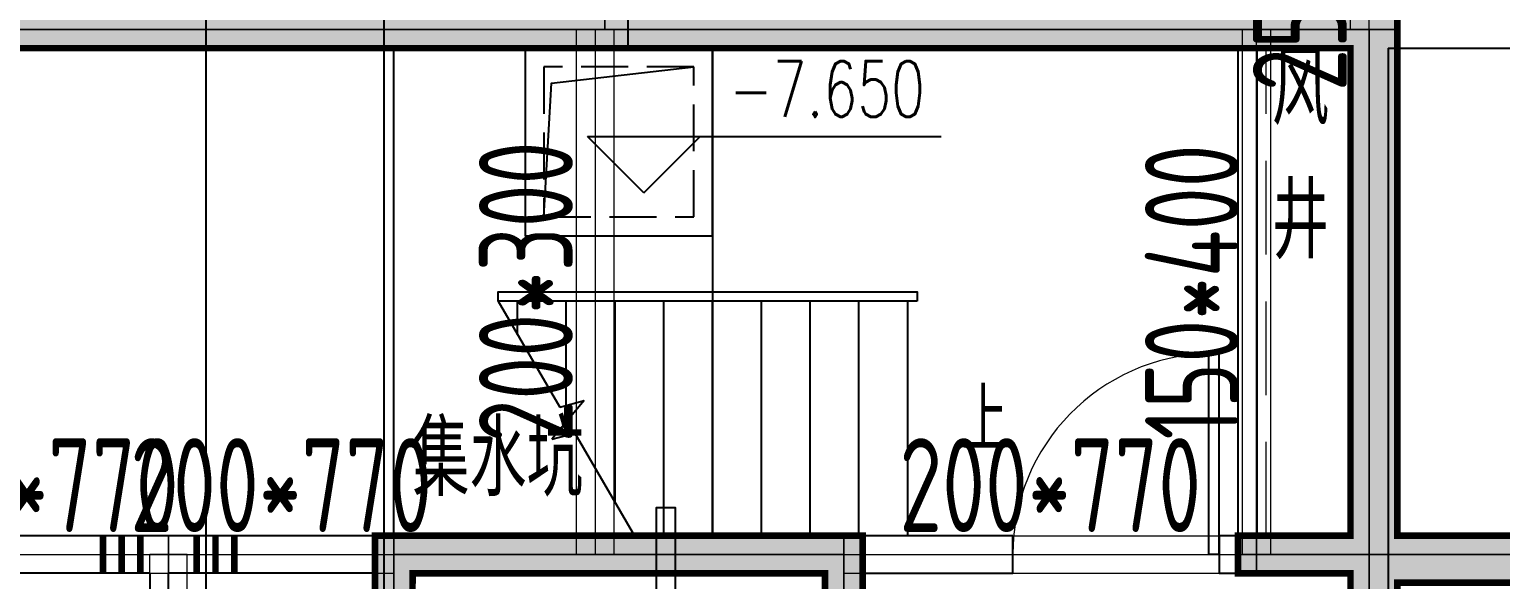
# Model space of a CAD drawing. Extents: x 369444 to 684549, y -549309 to 575337.
# Drawn here: x 496983 to 504824, y 396773 to 399707 of the extents above; entities that cross this region are included whole.
import ezdxf

# ---------------------------------------------------------------- set-up
doc = ezdxf.new("R2010")
doc.units = 0
doc.header["$LTSCALE"] = 1000
doc.header["$MEASUREMENT"] = 0
doc.linetypes.add('DASH', pattern=[0.35, 0.25, -0.1])
doc.linetypes.add('DASHED', pattern=[0.75, 0.5, -0.25])
for name, color, linetype, lineweight, true_color in [('-1-0-1', 7, 'Continuous', 0, 0xc0c0c0), ('-1-1-2', 7, 'Continuous', 0, 0xc0c0c0), ('-2-0-1', 1, 'Continuous', 0, 0xff0000), ('-2-1-2', 9, 'Continuous', 0, 0x808080), ('1-6-1', 7, 'Continuous', 0, 0x55ff55), ('1-6-2', 7, 'Continuous', 0, 0x55ff55), ('12-6-1', 4, 'Continuous', 0, 0x00ffff), ('12-6-2', 4, 'Continuous', 0, 0x00ffff), ('12-6-5', 4, 'Continuous', 0, 0x00ffff)]:
    doc.layers.add(name, color=color, linetype=linetype, lineweight=lineweight, true_color=true_color)
for name, color, linetype in [('BEAM_CON', 4, 'Continuous'), ('BEAM_SE', 144, 'DASHED'), ('DIM_ELEV', 3, 'Continuous'), ('DIM_SYMB', 3, 'Continuous'), ('DOTE', 1, 'Continuous'), ('PUB_HATCH', 8, 'Continuous'), ('STAIR', 2, 'Continuous'), ('WALL', 9, 'Continuous'), ('WINDOW', 4, 'Continuous'), ('作业图', 7, 'Continuous'), ('房间名称', 72, 'Continuous'), ('排水', 61, 'Continuous'), ('砼墙', 151, 'Continuous')]:
    doc.layers.add(name, color=color, linetype=linetype)
doc.layers.add('S_ConcWall', color=3, linetype='Continuous', lineweight=35)
doc.layers.add('次梁箍筋', color=1, linetype='Continuous', lineweight=40)
doc.styles.add('_TCH_DIM', font='SIMPLEX', dxfattribs={"bigfont": 'GBCBIG'})
doc.styles.add('HNSJY', font='hnsjy-07.shx', dxfattribs={"width": 0.8, "bigfont": 'hnsjy-hz.shx'})
doc.styles.add('yjkcad', font='yjkeng.shx', dxfattribs={"width": 0.7, "height": 250, "bigfont": 'yjkchn.shx'})

# ---------------------------------------------------------------- blocks, each defined once
blk = doc.blocks.new('nihao23fdf')
at = {"layer": '砼墙'}
h = blk.add_hatch(color=0, dxfattribs=at)
h.dxf.hatch_style = 1
h.paths.add_polyline_path([(-17550, -6200), (-17550, -5950), (-17950, -5950), (-17950, -2850), (-17550.2, -2850), (-17550.2, -2600), (-18250, -2600), (-18250, -6000), (-18250, -6200), (-18050, -6200)])
h.paths.add_polyline_path([(-17950, -8300), (-18250, -8300), (-18250, -13650), (-17399.7, -13650), (-17399.7, -13400), (-17950, -13400)])
h.paths.add_polyline_path([(-14074.8, -9250), (-13824.8, -9250), (-13825, -7250), (-14075, -7250)])
h.paths.add_polyline_path([(-13799.8, -10450), (-14099.8, -10450), (-14099.5, -13400), (-14699.8, -13400), (-14699.8, -13650), (-14049.5, -13650), (-13249.5, -13650), (-13249.5, -13400), (-13799.5, -13400)])
h.paths.add_polyline_path([(-15250.5, -2600), (-15750.2, -2600), (-15750.2, -2850), (-15300.5, -2850), (-15300, -4400), (-15050, -4400), (-15050.5, -2850), (-14900.5, -2850), (-14900.5, -2600)])
h.paths.add_polyline_path([(-13449.7, -2850), (-13450, -5950), (-14050, -5950), (-14050, -6200), (-13200, -6200), (-13200, -2850), (-12801, -2850), (-12801, -2600), (-13250, -2600), (-14000.5, -2600), (-14000.2, -2850)])
h.paths.add_polyline_path([(-10400.5, -2600), (-11001, -2600), (-11001, -2850), (-10425.2, -2850), (-10425, -4650), (-10175, -4650), (-10175.2, -2850), (-9800.5, -2850), (-9800.5, -2600)])
h.paths.add_polyline_path([(-8300, -2600), (-8300, 0), (0, 0), (0, -2600), (-600, -2600), (-600, -2800), (0, -2800), (0, -2850), (0, -4700), (250, -4700), (250, -2850), (900.5, -2850), (900.5, -2600), (250, -2600), (250, 250), (-8550, 250), (-8550, -2600), (-8600.5, -2600), (-8600.5, -2800), (-8600.5, -2850), (-7950, -2850), (-7950, -4500), (-7700, -4500), (-7700, -2600)])
h.paths.add_polyline_path([(2724.9, -2850), (3299.9, -2850), (3299.9, -2600), (2700.5, -2600), (2100.5, -2600), (2100.5, -2850), (2474.9, -2850), (2474.8, -4650), (2724.8, -4650)])
h.paths.add_polyline_path([(5499.9, -2850), (5499.9, -6200), (6349.9, -6200), (6349.9, -5950), (5749.9, -5950), (5749.6, -2850), (6300.2, -2850), (6300.5, -2600), (5549.9, -2600), (5099.9, -2600), (5099.9, -2850)])
h.paths.add_polyline_path([(7550.5, -2600), (7200.5, -2600), (7200.5, -2850), (7350.5, -2850), (7349.9, -4400), (7599.9, -4400), (7600.5, -2850), (8050.2, -2850), (8050.2, -2600)])
h.paths.add_polyline_path([(10249.9, -2850), (10249.9, -5950), (9849.9, -5950), (9849.9, -6200), (10349.9, -6200), (10549.9, -6200), (10549.9, -6000), (10549.9, -2600), (9850.2, -2600), (9850.2, -2850)])
h.paths.add_polyline_path([(10549.9, -8300), (10249.9, -8300), (10249.9, -13400), (9699.7, -13400), (9699.7, -13650), (10549.9, -13650)])
h.paths.add_polyline_path([(6099.5, -13400), (5549.5, -13400), (5549.5, -13650), (6349.5, -13650), (6999.7, -13650), (6999.7, -13400), (6399.5, -13400), (6399.7, -10450), (6099.7, -10450)])
h.paths.add_polyline_path([(6125.2, -9250), (6375.2, -9250), (6375, -7250), (6125, -7250)])
h.paths.add_polyline_path([(-450, -14650), (-450, -13650), (150, -13650), (150, -13400), (-450, -13400), (-450, -10210), (-700, -10210), (-700, -14250), (-950, -14250), (-950, -14650)])
h.paths.add_polyline_path([(250, -9210), (250, -6200), (800, -6200), (800, -5950), (0, -5950), (0, -6000), (0, -6200), (0, -8900), (-450, -8900), (-900, -8900), (-900, -9210), (-700, -9210), (-700, -9310), (-450, -9310), (-450, -9210)])
h.paths.add_polyline_path([(-7250, -9210), (-7250, -9310), (-7000, -9310), (-7000, -9210), (-6800, -9210), (-6800, -8900), (-7250, -8900), (-7700, -8900), (-7700, -6200), (-7700, -6000), (-7700, -5950), (-8500, -5950), (-8500, -6200), (-7950, -6200), (-7950, -9210)])
h.paths.add_polyline_path([(-7250, -13400), (-7850, -13400), (-7850, -13650), (-7250, -13650), (-7250, -14650), (-6750, -14650), (-6750, -14250), (-7000, -14250), (-7000, -10209.4), (-7250, -10209.4)])
h = blk.add_hatch(color=0, dxfattribs=at)
h.dxf.hatch_style = 1
h.paths.add_polyline_path([(-2800.5, -2800), (-2800.4, -3350), (-2600.4, -3350), (-2600.5, -2600), (-5199.4, -2600), (-5199.7, -5000), (-5900, -5000), (-5899.9, -5750), (-5700, -5750), (-5700, -5200), (-3500.5, -5199.9), (-3500, -7400), (-5700, -7400), (-5700, -6850), (-5899.9, -6850), (-5900, -7600), (-3300, -7600), (-3300.5, -5200.1), (-2600, -5200), (-2600.1, -4449.8), (-2800.1, -4449.9), (-2800, -5000.1), (-4999.7, -5000.1), (-4999.5, -2800)])
at = {"layer": '砼墙', "color": 0, "lineweight": 35, "ltscale": 1}
for points in [[(0, -2850), (0, -2800), (0, -4700), (250, -4700), (250, -2850), (900.5, -2850), (900.5, -2600), (250, -2600), (250, 250)], [(-8550, 250), (-8550, -2600), (-8600.5, -2600), (-8600.5, -2800), (-8600.5, -2850), (-7950, -2850), (-7950, -4500), (-7700, -4500), (-7700, -2600), (-8300, -2600), (-8300, 0), (0, 0), (0, -2600), (-600, -2600), (-600, -2800), (0, -2800)], [(-5199.7, -5000), (-5199.4, -2600), (-2600.5, -2600), (-2600.4, -3350)], [(-2800.4, -3350), (-2800.5, -2800), (-4999.5, -2800), (-4999.7, -5000.1)]]:
    blk.add_lwpolyline(points, dxfattribs=at)
blk = doc.blocks.new('$DorLib2D$00000001')
for p, q in [((0.45, 0.975), (0.5, 0.975)), ((0.45, 0), (0.45, 0.975)), ((0.5, 0), (0.5, 0.975)), ((0.5, 0), (0.45, 0))]:
    blk.add_line(p, q)
at = {"lineweight": 13}
blk.add_arc((0.475, 0), 0.975, 91.46928, 180, dxfattribs=at)
blk = doc.blocks.new('A$C344F088D')
at = {"layer": 'BEAM_CON', "color": 0, "lineweight": 18, "ltscale": 1}
for p, q in [((874.5, 200), (874.5, 2800)), ((1074.5, 200), (1074.5, 2800)), ((4399.5, 200), (4399.5, 2800)), ((-2700.5, 200), (-200, 200)), ((2399, 200), (4399.5, 200)), ((-2700.5, 0), (-200, 0)), ((2399, 0), (4399.5, 0))]:
    blk.add_line(p, q, dxfattribs=at)
at = {"layer": 'BEAM_SE', "color": 0, "lineweight": 18, "ltscale": 1}
for p, q in [((4549.5, 200), (4549.5, 2800)), ((-1400.5, -1175), (-1400.5, 0)), ((-1200.5, -1100), (-1200.5, 0))]:
    blk.add_line(p, q, dxfattribs=at)
at = {"layer": 'S_ConcWall', "color": 0, "lineweight": 35, "ltscale": 1, "const_width": 35}
for points in [[(4999.5, 0), (4999.5, -1700), (5249.5, -1700), (5249.5, -50), (5900, -50), (5900, 200), (5249.5, 200), (5249.5, 3050), (5249.5, 3050), (5249.5, 3050), (5249.5, 3050), (-3550.5, 3050), (-3550.5, 200), (-3601, 200), (-3601, 0), (-3601, -50), (-2950.5, -50), (-2950.5, -1700), (-2700.5, -1700), (-2700.5, 200), (-3300.5, 200), (-3300.5, 2800)], [(-3300.5, 2800), (4999.5, 2800), (4999.5, 200), (4399.5, 200), (4399.5, 0), (4999.5, 0), (4999.5, -50)], [(-200.2, -2200), (-199.9, 200), (2399, 200), (2399.1, -550)], [(2199.1, -550), (2199, 0), (0, 0), (-0.2, -2200.1)]]:
    blk.add_lwpolyline(points, dxfattribs=at)
at = {"layer": '次梁箍筋', "color": 0, "linetype": 'Continuous', "const_width": 35}
for points in [[(-1650.5, 200), (-1650.5, 0)], [(-1550.5, 200), (-1550.5, 0)], [(-1450.5, 200), (-1450.5, 0)], [(-1150.5, 200), (-1150.5, 0)], [(-1050.5, 200), (-1050.5, 0)], [(-950.5, 200), (-950.5, 0)]]:
    blk.add_lwpolyline(points, dxfattribs=at)

msp = doc.modelspace()

# ---------------------------------------------------------------- hatches: boundary and pattern name
at = {"layer": 'PUB_HATCH'}
for points in [[(499924.6, 399857), (500174.6, 399607), (500174.6, 400606.9), (499924.6, 400856.9)], [(492124.6, 399857), (492374.6, 399607), (500174.6, 399607), (499924.6, 399857)]]:
    msp.add_hatch(color=256, dxfattribs=at).paths.add_polyline_path(points)

# ---------------------------------------------------------------- linework, layer by layer
at = {"layer": '-1-0-1', "color": 0}
for p in [(499999.3, 399706.9, -3600), (500049.4, 399706.9, -3600), (503324.3, 399706.9, -3600), (503524.3, 399706.9, -3600), (504124.3, 399706.9, -3600), (504124.3, 398406.9, -3600), (497724.3, 396906.9, -3600), (498924.8, 396906.9, -3600), (499999.3, 396906.9, -3600), (501323.8, 396906.9, -3600), (503524.3, 396906.9, -3600), (504124.3, 396906.9, -3600)]:
    msp.add_point(p, dxfattribs=at)
at = {"layer": '-1-1-2', "color": 0}
for p, q in [((499999.3, 399706.9, -3600), (499999.3, 399706.9)), ((500049.4, 399706.9, -3600), (500049.4, 399706.9)), ((503324.3, 399706.9, -3600), (503324.3, 399706.9)), ((503524.3, 399706.9, -3600), (503524.3, 399706.9)), ((504124.3, 399706.9, -3600), (504124.3, 399706.9)), ((504124.3, 398406.9, -3600), (504124.3, 398406.9)), ((497724.3, 396906.9, -3600), (497724.3, 396906.9)), ((498924.8, 396906.9, -3600), (498924.8, 396906.9)), ((499999.3, 396906.9, -3600), (499999.3, 396906.9)), ((501323.8, 396906.9, -3600), (501323.8, 396906.9)), ((503524.3, 396906.9, -3600), (503524.3, 396906.9)), ((504124.3, 396906.9, -3600), (504124.3, 396906.9))]:
    msp.add_line(p, q, dxfattribs=at)
at = {"layer": '-2-0-1', "color": 0}
for p, q in [((500049.4, 399706.9, -3600), (500049.4, 400682, -3600)), ((504124.3, 399706.9, -3600), (504124.3, 400682, -3600)), ((496424.3, 399706.9, -3600), (499999.3, 399706.9, -3600)), ((499999.3, 396906.9, -3600), (499999.3, 399706.9, -3600)), ((499999.3, 399706.9, -3600), (500049.4, 399706.9, -3600)), ((500049.4, 399706.9, -3600), (503324.3, 399706.9, -3600)), ((503324.3, 399706.9, -3600), (503524.3, 399706.9, -3600)), ((503524.3, 396906.9, -3600), (503524.3, 399706.9, -3600)), ((503524.3, 399706.9, -3600), (504124.3, 399706.9, -3600)), ((504124.3, 398406.9, -3600), (504124.3, 399706.9, -3600)), ((504124.3, 396906.9, -3600), (504124.3, 398406.9, -3600)), ((496224.3, 396906.9, -3600), (497724.3, 396906.9, -3600)), ((497724.3, 394506.9, -3600), (497724.3, 396906.9, -3600)), ((497724.3, 396906.9, -3600), (498924.8, 396906.9, -3600)), ((498924.3, 395556.9, -3600), (498924.8, 396906.9, -3600)), ((498924.8, 396906.9, -3600), (499999.3, 396906.9, -3600)), ((499999.3, 396906.9, -3600), (501323.8, 396906.9, -3600)), ((501324, 396256.9, -3600), (501323.8, 396906.9, -3600)), ((501323.8, 396906.9, -3600), (503524.3, 396906.9, -3600)), ((503524.3, 396906.9, -3600), (504124.3, 396906.9, -3600)), ((504124.3, 394006.9, -3600), (504124.3, 396906.9, -3600)), ((504124.3, 396906.9, -3600), (506624.8, 396906.9, -3600))]:
    msp.add_line(p, q, dxfattribs=at)
at = {"layer": '-2-1-2', "color": 0}
for p, q in [((500049.4, 399706.9), (500049.4, 400682)), ((504124.3, 399706.9), (504124.3, 400682)), ((496424.3, 399706.9), (499999.3, 399706.9)), ((499999.3, 396906.9), (499999.3, 399706.9)), ((499999.3, 399706.9), (500049.4, 399706.9)), ((500049.4, 399706.9), (503324.3, 399706.9)), ((503324.3, 399706.9), (503524.3, 399706.9)), ((503524.3, 396906.9), (503524.3, 399706.9)), ((503524.3, 399706.9), (504124.3, 399706.9)), ((504124.3, 398406.9), (504124.3, 399706.9)), ((504124.3, 396906.9), (504124.3, 398406.9)), ((496224.3, 396906.9), (497724.3, 396906.9)), ((497724.3, 394506.9), (497724.3, 396906.9)), ((497724.3, 396906.9), (498924.8, 396906.9)), ((498924.3, 395556.9), (498924.8, 396906.9)), ((498924.8, 396906.9), (499999.3, 396906.9)), ((499999.3, 396906.9), (501323.8, 396906.9)), ((501324, 396256.9), (501323.8, 396906.9)), ((501323.8, 396906.9), (503524.3, 396906.9)), ((503524.3, 396906.9), (504124.3, 396906.9)), ((504124.3, 394006.9), (504124.3, 396906.9)), ((504124.3, 396906.9), (506624.8, 396906.9))]:
    msp.add_line(p, q, dxfattribs=at)
at = {"layer": '1-6-1', "color": 0}
for p, q in [((504274.3, 399856.9), (504274.3, 398406.9)), ((504274.3, 398406.9, -3600), (504274.3, 399856.9, -3600)), ((499999.3, 399606.9), (496424.3, 399606.9)), ((496424.3, 399606.9, -3600), (499999.3, 399606.9, -3600)), ((499999.3, 399606.9, -3600), (499999.3, 399606.9)), ((499999.3, 399606.9), (499999.3, 399606.9, -3600)), ((500049.4, 399606.9), (499999.3, 399606.9)), ((499999.3, 399606.9, -3600), (500049.4, 399606.9, -3600)), ((500049.4, 399606.9), (500049.4, 399606.9, -3600)), ((503324.3, 399606.9), (500049.4, 399606.9)), ((500049.4, 399606.9, -3600), (503324.3, 399606.9, -3600)), ((500049.4, 399606.9, -3600), (500049.4, 399606.9)), ((503324.3, 399606.9, -3600), (503324.3, 399606.9)), ((503324.3, 399606.9), (503324.3, 399606.9, -3600)), ((503524.3, 399606.9), (503324.3, 399606.9)), ((503324.3, 399606.9, -3600), (503524.3, 399606.9, -3600)), ((503524.3, 399606.9, -3600), (503524.3, 399606.9)), ((503524.3, 399606.9), (503524.3, 399606.9, -3600)), ((504024.3, 399606.9), (503524.3, 399606.9)), ((503524.3, 399606.9, -3600), (504024.3, 399606.9, -3600)), ((504024.3, 399606.9, -3600), (504024.3, 398406.9, -3600)), ((504024.3, 399606.9), (504024.3, 399606.9, -3600)), ((504024.3, 398406.9), (504024.3, 399606.9)), ((504024.3, 399606.9, -3600), (504024.3, 399606.9)), ((504024.3, 398406.9, -3600), (504024.3, 398406.9)), ((504024.3, 398406.9, -3600), (504024.3, 397006.9, -3600)), ((504024.3, 398406.9), (504024.3, 398406.9, -3600)), ((504024.3, 397006.9), (504024.3, 398406.9)), ((504274.3, 398406.9), (504274.3, 398406.9, -3600)), ((504274.3, 398406.9), (504274.3, 397006.9)), ((504274.3, 398406.9, -3600), (504274.3, 398406.9)), ((504274.3, 397006.9, -3600), (504274.3, 398406.9, -3600)), ((498824.9, 397006.9, -3600), (498824.3, 395556.9, -3600)), ((498824.3, 395556.9), (498824.9, 397006.9)), ((498824.9, 397006.9), (498824.9, 397006.9, -3600)), ((498824.9, 397006.9, -3600), (498824.9, 397006.9)), ((499999.3, 397006.9, -3600), (498824.9, 397006.9, -3600)), ((498824.9, 397006.9), (499999.3, 397006.9)), ((499999.3, 397006.9, -3600), (499999.3, 397006.9)), ((501423.8, 397006.9, -3600), (499999.3, 397006.9, -3600)), ((499999.3, 397006.9), (501423.8, 397006.9)), ((499999.3, 397006.9), (499999.3, 397006.9, -3600)), ((501423.8, 397006.9), (501424, 396256.9)), ((501423.8, 397006.9, -3600), (501423.8, 397006.9)), ((501424, 396256.9, -3600), (501423.8, 397006.9, -3600)), ((501423.8, 397006.9), (501423.8, 397006.9, -3600)), ((503524.3, 397006.9, -3600), (503524.3, 397006.9)), ((504024.3, 397006.9, -3600), (503524.3, 397006.9, -3600)), ((503524.3, 397006.9), (504024.3, 397006.9)), ((503524.3, 397006.9, -3600), (503524.3, 396806.9, -3600)), ((503524.3, 397006.9), (503524.3, 397006.9, -3600)), ((503524.3, 396806.9), (503524.3, 397006.9)), ((504024.3, 397006.9), (504024.3, 397006.9, -3600)), ((504024.3, 397006.9, -3600), (504024.3, 397006.9)), ((504274.3, 397006.9), (504274.3, 397006.9, -3600)), ((504274.3, 397006.9), (506624.8, 397006.9)), ((504274.3, 397006.9, -3600), (504274.3, 397006.9)), ((504924.3, 397006.9, -3600), (504274.3, 397006.9, -3600)), ((499024.8, 396806.9), (499024.3, 395556.9)), ((499024.3, 395556.9, -3600), (499024.8, 396806.9, -3600)), ((499024.8, 396806.9, -3600), (499024.8, 396806.9)), ((499024.8, 396806.9), (499024.8, 396806.9, -3600)), ((499999.3, 396806.9), (499024.8, 396806.9)), ((499024.8, 396806.9, -3600), (499999.3, 396806.9, -3600)), ((499999.3, 396806.9), (499999.3, 396806.9, -3600)), ((501223.8, 396806.9), (499999.3, 396806.9)), ((499999.3, 396806.9, -3600), (501223.8, 396806.9, -3600)), ((499999.3, 396806.9, -3600), (499999.3, 396806.9)), ((501223.8, 396806.9, -3600), (501224, 396256.9, -3600)), ((501223.8, 396806.9), (501223.8, 396806.9, -3600)), ((501224, 396256.9), (501223.8, 396806.9)), ((501223.8, 396806.9, -3600), (501223.8, 396806.9)), ((503524.3, 396806.9), (503524.3, 396806.9, -3600)), ((504024.3, 396806.9), (503524.3, 396806.9)), ((503524.3, 396806.9, -3600), (504024.3, 396806.9, -3600)), ((503524.3, 396806.9, -3600), (503524.3, 396806.9)), ((504024.3, 396806.9, -3600), (504024.3, 396806.9)), ((504024.3, 396806.9, -3600), (504024.3, 395156.9, -3600)), ((504024.3, 396806.9), (504024.3, 396806.9, -3600)), ((504024.3, 394006.9), (504024.3, 396806.9))]:
    msp.add_line(p, q, dxfattribs=at)
at = {"layer": '1-6-2', "color": 0}
for p, q in [((500049.4, 400682), (500049.4, 399706.9)), ((500049.4, 399706.9, -3600), (500049.4, 400682, -3600)), ((499999.3, 399706.9), (496424.3, 399706.9)), ((496424.3, 399706.9, -3600), (499999.3, 399706.9, -3600)), ((499999.3, 399706.9, -3600), (499999.3, 399706.9)), ((499999.3, 399706.9), (499999.3, 399706.9, -3600)), ((500049.4, 399706.9), (499999.3, 399706.9)), ((499999.3, 399706.9, -3600), (500049.4, 399706.9, -3600)), ((500049.4, 399706.9), (500049.4, 399706.9, -3600)), ((500049.4, 399706.9), (500049.4, 399706.9, -3600)), ((503324.3, 399706.9), (500049.4, 399706.9)), ((500049.4, 399706.9, -3600), (503324.3, 399706.9, -3600)), ((500049.4, 399706.9, -3600), (500049.4, 399706.9)), ((503324.3, 399706.9, -3600), (503324.3, 399706.9)), ((503324.3, 399706.9), (503324.3, 399706.9, -3600)), ((503524.3, 399706.9), (503324.3, 399706.9)), ((503324.3, 399706.9, -3600), (503524.3, 399706.9, -3600)), ((503524.3, 399706.9, -3600), (503524.3, 399706.9)), ((503524.3, 399706.9), (503524.3, 399706.9, -3600)), ((504124.3, 399706.9), (503524.3, 399706.9)), ((503524.3, 399706.9, -3600), (504124.3, 399706.9, -3600)), ((504124.3, 399706.9), (504124.3, 398406.9)), ((504124.3, 399706.9, -3600), (504124.3, 399706.9)), ((504124.3, 398406.9, -3600), (504124.3, 399706.9, -3600)), ((504124.3, 399706.9, -3600), (504124.3, 399706.9)), ((504124.3, 398406.9), (504124.3, 398406.9, -3600)), ((504124.3, 398406.9), (504124.3, 396906.9)), ((504124.3, 398406.9, -3600), (504124.3, 398406.9)), ((504124.3, 396906.9, -3600), (504124.3, 398406.9, -3600)), ((498924.8, 396906.9), (498924.3, 395556.9)), ((498924.3, 395556.9, -3600), (498924.8, 396906.9, -3600)), ((498924.8, 396906.9, -3600), (498924.8, 396906.9)), ((498924.8, 396906.9), (498924.8, 396906.9, -3600)), ((499999.3, 396906.9), (498924.8, 396906.9)), ((498924.8, 396906.9, -3600), (499999.3, 396906.9, -3600)), ((499999.3, 396906.9), (499999.3, 396906.9, -3600)), ((501323.8, 396906.9), (499999.3, 396906.9)), ((499999.3, 396906.9, -3600), (501323.8, 396906.9, -3600)), ((499999.3, 396906.9, -3600), (499999.3, 396906.9)), ((501323.8, 396906.9), (501324, 396256.9)), ((501323.8, 396906.9, -3600), (501323.8, 396906.9)), ((501324, 396256.9, -3600), (501323.8, 396906.9, -3600)), ((501323.8, 396906.9, -3600), (501323.8, 396906.9)), ((503524.3, 396906.9), (503524.3, 396906.9, -3600)), ((504124.3, 396906.9), (503524.3, 396906.9)), ((503524.3, 396906.9, -3600), (504124.3, 396906.9, -3600)), ((504124.3, 396906.9, -3600), (504124.3, 396906.9)), ((504124.3, 396906.9), (504124.3, 396906.9, -3600)), ((504124.3, 396906.9), (504124.3, 394006.9)), ((504124.3, 396906.9, -3600), (504124.3, 396906.9)), ((504124.3, 395156.9, -3600), (504124.3, 396906.9, -3600)), ((504124.3, 396906.9, -3600), (504924.3, 396906.9, -3600)), ((504124.3, 396906.9), (504124.3, 396906.9, -3600)), ((506624.8, 396906.9), (504124.3, 396906.9))]:
    msp.add_line(p, q, dxfattribs=at)
at = {"layer": '12-6-1', "color": 0}
for p, q in [((504024.3, 399706.9), (504024.3, 400682)), ((504024.3, 399706.9, -400), (504024.3, 400682, -400)), ((504274.3, 399706.9), (504274.3, 400682)), ((504274.3, 399706.9, -400), (504274.3, 400682, -400)), ((499899.3, 399706.9), (500099.3, 399706.9)), ((499899.3, 399706.9, -300), (499899.3, 399706.9)), ((500099.3, 399706.9, -300), (499899.3, 399706.9, -300)), ((499899.3, 396906.9), (499899.3, 399706.9)), ((499899.3, 396906.9, -300), (499899.3, 399706.9, -300)), ((500099.3, 399706.9), (500099.3, 399706.9, -300)), ((500099.3, 396906.9), (500099.3, 399706.9)), ((500099.3, 396906.9, -300), (500099.3, 399706.9, -300)), ((503449.3, 399706.9), (503599.3, 399706.9)), ((503449.3, 399706.9, -400), (503449.3, 399706.9)), ((503599.3, 399706.9, -400), (503449.3, 399706.9, -400)), ((503449.3, 396906.9), (503449.3, 399706.9)), ((503449.3, 396906.9, -400), (503449.3, 399706.9, -400)), ((503599.3, 399706.9), (503599.3, 399706.9, -400)), ((503599.3, 396906.9), (503599.3, 399706.9)), ((503599.3, 396906.9, -400), (503599.3, 399706.9, -400)), ((504024.3, 399706.9), (504274.3, 399706.9)), ((504024.3, 399706.9, -400), (504024.3, 399706.9)), ((504274.3, 399706.9, -400), (504024.3, 399706.9, -400)), ((504274.3, 399706.9), (504274.3, 399706.9, -400)), ((496224.3, 397006.9), (497724.3, 397006.9)), ((496224.3, 397006.9, -770), (497724.3, 397006.9, -770)), ((497724.3, 397006.9), (497724.3, 396806.9)), ((497724.3, 397006.9, -770), (497724.3, 397006.9)), ((497724.3, 396806.9, -770), (497724.3, 397006.9, -770)), ((497724.3, 397006.9), (498924.8, 397006.9)), ((497724.3, 397006.9, -770), (498924.8, 397006.9, -770)), ((497724.3, 397006.9), (497724.3, 396806.9)), ((497724.3, 397006.9, -770), (497724.3, 397006.9)), ((497724.3, 396806.9, -770), (497724.3, 397006.9, -770)), ((498924.8, 397006.9), (498924.8, 396806.9)), ((498924.8, 397006.9, -770), (498924.8, 397006.9)), ((498924.8, 396806.9, -770), (498924.8, 397006.9, -770)), ((501323.8, 397006.9), (501323.8, 396806.9)), ((501323.8, 397006.9, -770), (501323.8, 397006.9)), ((501323.8, 396806.9, -770), (501323.8, 397006.9, -770)), ((501323.8, 397006.9), (503524.3, 397006.9)), ((501323.8, 397006.9, -770), (503524.3, 397006.9, -770)), ((503524.3, 397006.9), (503524.3, 396806.9)), ((503524.3, 397006.9, -770), (503524.3, 397006.9)), ((503524.3, 396806.9, -770), (503524.3, 397006.9, -770)), ((497624.3, 396906.9), (497824.3, 396906.9)), ((497624.3, 396906.9, -300), (497624.3, 396906.9)), ((497824.3, 396906.9, -300), (497624.3, 396906.9, -300)), ((497624.3, 394506.9), (497624.3, 396906.9)), ((497624.3, 394506.9, -300), (497624.3, 396906.9, -300)), ((497824.3, 396906.9), (497824.3, 396906.9, -300)), ((497824.3, 394506.9), (497824.3, 396906.9)), ((497824.3, 394506.9, -300), (497824.3, 396906.9, -300)), ((499899.3, 396906.9), (500099.3, 396906.9)), ((499899.3, 396906.9, -300), (499899.3, 396906.9)), ((500099.3, 396906.9, -300), (499899.3, 396906.9, -300)), ((500099.3, 396906.9), (500099.3, 396906.9, -300)), ((503449.3, 396906.9), (503599.3, 396906.9)), ((503449.3, 396906.9, -400), (503449.3, 396906.9)), ((503599.3, 396906.9, -400), (503449.3, 396906.9, -400)), ((503599.3, 396906.9), (503599.3, 396906.9, -400)), ((496224.3, 396806.9), (497724.3, 396806.9)), ((496224.3, 396806.9, -770), (497724.3, 396806.9, -770)), ((497724.3, 396806.9), (497724.3, 396806.9, -770)), ((497724.3, 396806.9), (498924.8, 396806.9)), ((497724.3, 396806.9, -770), (498924.8, 396806.9, -770)), ((497724.3, 396806.9), (497724.3, 396806.9, -770)), ((498924.8, 396806.9), (498924.8, 396806.9, -770)), ((501323.8, 396806.9), (501323.8, 396806.9, -770)), ((501323.8, 396806.9), (503524.3, 396806.9)), ((501323.8, 396806.9, -770), (503524.3, 396806.9, -770)), ((503524.3, 396806.9), (503524.3, 396806.9, -770))]:
    msp.add_line(p, q, dxfattribs=at)
at = {"layer": '12-6-2', "color": 0}
for p, q in [((504124.3, 399706.9), (504124.3, 400682)), ((499999.3, 396906.9), (499999.3, 399706.9)), ((503524.3, 396906.9), (503524.3, 399706.9)), ((496224.3, 396906.9), (497724.3, 396906.9)), ((497724.3, 394506.9), (497724.3, 396906.9)), ((497724.3, 396906.9), (498924.8, 396906.9)), ((501323.8, 396906.9), (503524.3, 396906.9))]:
    msp.add_line(p, q, dxfattribs=at)
at = {"layer": 'DIM_ELEV'}
for p, q in [((500258, 398835.7), (499958, 399135.7)), ((499958, 399135.7), (501841.8, 399135.7)), ((500258, 398835.7), (500558, 399135.7))]:
    msp.add_line(p, q, dxfattribs=at)
at = {"layer": 'DIM_SYMB'}
msp.add_lwpolyline([(501847.5, 397632, 0, 0, 0), (500391.6, 397632, 80, 0, 0), (500091.6, 397632, 0, 0, 0)], format="xyseb", dxfattribs=at)
at = {"layer": 'DOTE', "color": 8}
for p, q in [((497924.5, 59364.2), (497924.5, 476704.8)), ((498874.5, 59364.2), (498874.5, 476704.8))]:
    msp.add_line(p, q, dxfattribs=at)
at = {"layer": 'STAIR'}
for p, q in [((501664.5, 398257), (499480.5, 398257)), ((499480.5, 398257), (499809.3, 397692.4)), ((499584.5, 398078.4), (499584.5, 398257)), ((499844.5, 397701.9), (499844.5, 398257)), ((500104.5, 397185.5), (500104.5, 398257)), ((500364.5, 397007), (500364.5, 398257)), ((500624.5, 397007), (500624.5, 398257)), ((500884.5, 397007), (500884.5, 398257)), ((501144.5, 397007), (501144.5, 398257)), ((501404.5, 397007), (501404.5, 398257)), ((501664.5, 397007), (501664.5, 398257)), ((499939.6, 397727.8), (499767.5, 397521.1)), ((499809.3, 397692.4), (499939.6, 397727.8)), ((499844.5, 397542), (499844.5, 397613.6)), ((499767.5, 397521.1), (499889.7, 397554.3)), ((499889.7, 397554.3), (500208.5, 397007)), ((501664.5, 397007), (500208.5, 397007))]:
    msp.add_line(p, q, dxfattribs=at)
msp.add_lwpolyline([(501714.5, 398257), (499480.5, 398257), (499480.5, 398307), (501714.5, 398307)], close=True, dxfattribs=at)
at = {"layer": 'WALL'}
for p, q in [((500174.6, 399607), (500174.6, 400606.9)), ((492374.6, 399607), (500174.6, 399607)), ((496324.5, 399607), (500074.5, 399607)), ((500074.5, 399607), (503424.5, 399607)), ((503424.5, 399607), (503424.5, 397007)), ((503524.5, 399607), (503524.5, 397007)), ((503524.5, 399607), (504024.5, 399607)), ((504024.5, 399607), (504024.5, 397007)), ((504224.5, 399607), (508274.4, 399607)), ((504224.5, 399607), (504224.5, 396907)), ((497724.5, 397007), (496324.5, 397007)), ((498924.5, 397007), (497724.5, 397007)), ((501324.5, 397007), (498924.5, 397007)), ((502224.5, 397007), (501324.5, 397007)), ((502224.5, 396807), (502224.5, 397007)), ((503424.5, 397007), (503324.5, 397007)), ((503324.5, 397007), (503324.5, 396807)), ((504024.5, 397007), (503524.5, 397007)), ((504224.5, 396907), (504224.5, 393607)), ((497624.5, 396807), (496324.5, 396807)), ((497624.5, 396807), (497624.5, 396657)), ((497724.5, 396657), (497724.5, 396807)), ((498824.5, 396807), (497724.5, 396807)), ((498824.5, 396807), (498824.5, 395707)), ((499024.5, 396807), (499024.5, 395607)), ((501224.5, 396807), (499024.5, 396807)), ((501224.5, 396807), (501224.5, 396257)), ((501424.5, 396257), (501424.5, 396807)), ((501424.5, 396807), (502224.5, 396807)), ((503324.5, 396807), (503524.5, 396807)), ((504024.5, 396807), (503524.5, 396807)), ((504024.5, 396807), (504024.5, 393507))]:
    msp.add_line(p, q, dxfattribs=at)
at = {"layer": '排水'}
for points in [[(498924.5, 399607), (500624.5, 399607), (500624.5, 397007), (498924.5, 397007)], [(500624.5, 399607), (499624.5, 399607), (499624.5, 398607), (500624.5, 398607)], [(500324.5, 396657), (500324.5, 396657), (500324.5, 397157), (500424.5, 397157), (500424.5, 396657)]]:
    msp.add_lwpolyline(points, close=True, dxfattribs=at)
at = {"layer": '排水', "linetype": 'DASH'}
msp.add_lwpolyline([(500524.5, 399507), (499724.5, 399507), (499724.5, 398707), (500524.5, 398707)], close=True, dxfattribs=at)
at = {"layer": '排水'}
msp.add_lwpolyline([(499724.5, 398707), (499764.9, 399419.5), (500524.5, 399507)], dxfattribs=at)

# ---------------------------------------------------------------- block references
at = {"layer": 'WINDOW', "xscale": 1100, "yscale": 1100, "zscale": -1100}
msp.add_blockref('$DorLib2D$00000001', (502774.5, 396907), dxfattribs=at)
at = {"layer": '作业图', "color": 8}
msp.add_blockref('A$C344F088D', (499025, 396806.9), dxfattribs=at)
at = {"layer": '砼墙', "color": 8}
msp.add_blockref('nihao23fdf', (504024.5, 399607), dxfattribs=at)

# ---------------------------------------------------------------- texts
at = {"layer": '12-6-5', "color": 0, "char_height": 500, "attachment_point": 8, "rotation": 90, "style": 'yjkcad'}
for s, insert in [('250*400', (504004.3, 400194.4)), ('200*300', (499879.3, 398306.9)), ('150*400', (503429.3, 398306.9))]:
    msp.add_mtext(s, dxfattribs=dict(at, insert=insert))
at = {"layer": '12-6-5', "color": 0, "char_height": 500, "attachment_point": 8, "style": 'yjkcad'}
for insert in [(496974.3, 397026.9), (498324.6, 397026.9), (502424.1, 397026.9)]:
    msp.add_mtext('200*770', dxfattribs=dict(at, insert=insert))
at = {"layer": 'DIM_ELEV', "color": 7, "style": '_TCH_DIM', "width": 0.705882}
msp.add_text('-7.650', height=297.5, dxfattribs=at).set_placement((500711.8, 399240.7))
at = {"layer": 'DIM_SYMB', "color": 7, "style": '_TCH_DIM'}
msp.add_text('上', height=337.6, dxfattribs=at).set_placement((501952.5, 397457))
at = {"layer": '房间名称', "style": 'HNSJY', "width": 0.8}
for s, p in [('风', (503605.9, 399197.3)), ('井', (503605.9, 398485.6)), ('集水坑', (499024.5, 397218.5))]:
    msp.add_text(s, height=400, dxfattribs=at).set_placement(p)

doc.saveas('drawing.dxf')
